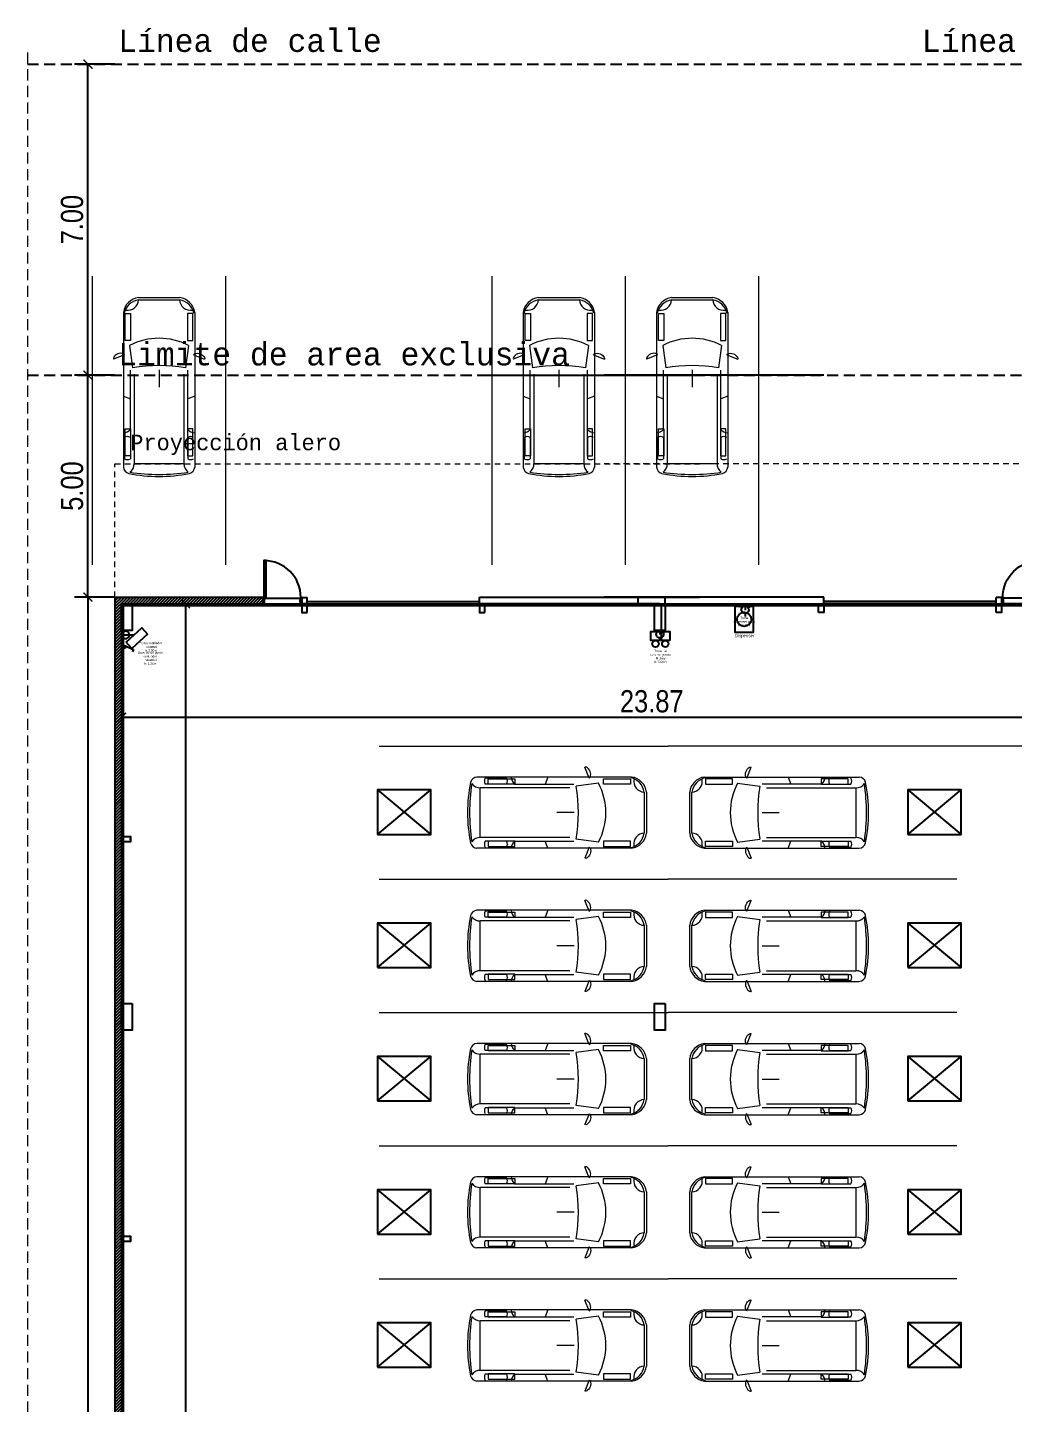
# Model space of a CAD drawing. Header units: millimetres. Extents: x 6085 to 6497, y 3307 to 3415.
# Drawn here: x 6331.96 to 6354.15, y 3357.47 to 3388.46 of the extents above; entities that cross this region are included whole.
import ezdxf

# ---------------------------------------------------------------- set-up
doc = ezdxf.new("R2010")
doc.units = ezdxf.units.MM
for name, pattern in [('CONTIN', [0]), ('HIDDEN', [0.375, 0.25, -0.125]), ('HIDDEN2', [0.1875, 0.125, -0.0625])]:
    doc.linetypes.add(name, pattern=pattern)
for name, color, linetype in [('00- Refuerzos', 254, 'Continuous'), ('00-Muros', 252, 'Continuous'), ('02-Instalación eléctrica', 10, 'Continuous'), ('10-CARP-HOJA-PUER', 4, 'Continuous'), ('10-CARP-INSE-BLOQ', 7, 'Continuous'), ('10-CARP-MANO-ABRI', 7, 'Continuous'), ('10-CARP-MARC', 2, 'Continuous'), ('10-CARP-SLIA', 15, 'Continuous'), ('10-M-A-300', 7, 'Continuous'), ('calles', 7, 'Continuous'), ('EQ - Pallets', 253, 'Continuous'), ('Inst elec emergencia', 84, 'CONTIN'), ('Inst elec tomas', 10, 'CONTIN'), ('Inst ventiladores', 170, 'Continuous'), ('Racks', 252, 'Continuous'), ('TEXTO', 141, 'Continuous')]:
    doc.layers.add(name, color=color, linetype=linetype)
doc.layers.add('000 - EQUIPAMIENTO', color=251, linetype='Continuous', lineweight=0, true_color=0x6b6b6b)
doc.layers.add('000 ALE LINEA DE CALLES', color=252, linetype='Continuous', lineweight=9)
doc.layers.add('Contorno', color=2, linetype='Continuous', lineweight=0)
doc.styles.add('ARIAL', font='arial.ttf')
doc.styles.get("Standard").update_dxf_attribs({"font": 'lucon.TTF'})
doc.styles.add('Swis-200', font='swissc.ttf', dxfattribs={"height": 0.5})
doc.dimstyles.new('Swis-200', dxfattribs={"dimtxt": 0.5, "dimasz": 0.2, "dimexe": 0.3, "dimexo": 0, "dimgap": 0.1, "dimtad": 1, "dimzin": 4, "dimdsep": 46, "dimtxsty": 'Swis-200', "dimblk": 'ARCHTICK', "dimcen": 0.09, "dimclrd": 256, "dimazin": 0, "dimtfac": 1, "dimtofl": 0, "dimtmove": 1, "dimatfit": 0, "dimldrblk": 'ARCHTICK', "dimfxl": 1, "dimtolj": 1, "dimtzin": 0, "dimarcsym": 0})

# ---------------------------------------------------------------- blocks, each defined once
blk = doc.blocks.new('*U2')
at = {"layer": '10-CARP-HOJA-PUER'}
blk.add_lwpolyline([(-0.01, 0.02), (-0.01, 0.06), (-0.65, 0.06), (-0.65, 0.02), (-0.01, 0.02)], dxfattribs=at)
at = {"layer": '10-CARP-MANO-ABRI'}
blk.add_arc((-0.01, 0.02), 0.64, 90, 180, dxfattribs=at)
at = {"layer": '10-CARP-MARC'}
for points in [[(0.1, 0.68), (0.11, 0.68), (0.11, 0.66), (0.07, 0.66), (0.07, 0.65), (0.03, 0.65), (0.03, 0.66), (-0.01, 0.66), (-0.01, 0.68), (0, 0.68)], [(0.1, 0), (0.11, 0), (0.11, 0.02), (0.07, 0.02), (0.07, 0.03), (0.03, 0.03), (0.03, 0.02), (-0.01, 0.02), (-0.01, 0), (0, 0)]]:
    blk.add_lwpolyline(points, dxfattribs=at)
at = {"layer": '10-CARP-SLIA'}
for p, q in [((0, 0), (0, 0.68)), ((0.1, 0), (0.1, 0.68))]:
    blk.add_line(p, q, dxfattribs=at)
at = {"layer": '10-M-A-300'}
for points in [[(0, 0.68), (0.1, 0.68), (0.1, 0.69)], [(0, 0), (0.1, 0)]]:
    blk.add_lwpolyline(points, dxfattribs=at)
blk = doc.blocks.new('_ArchTick')
at = {"color": 0, "linetype": 'ByBlock', "const_width": 0.15}
blk.add_lwpolyline([(-0.5, -0.5), (0.5, 0.5)], dxfattribs=at)
blk = doc.blocks.new('*D62')
at = {"color": 0, "lineweight": -2, "ltscale": 0.1}
for p, q in [((6333.92775, 3375.632039), (6333.021965, 3375.632039)), ((6333.92775, 3335.632039), (6333.021965, 3335.632039))]:
    blk.add_line(p, q, dxfattribs=at)
at = {"lineweight": -2, "ltscale": 0.1}
blk.add_line((6333.321965, 3375.632039), (6333.321965, 3335.632039), dxfattribs=at)
at = {"layer": 'Defpoints', "color": 0, "ltscale": 0.1}
for p in [(6333.92775, 3375.632039), (6333.321965, 3335.632039), (6333.92775, 3335.632039)]:
    blk.add_point(p, dxfattribs=at)
at = {"lineweight": -2, "ltscale": 0.1, "xscale": 0.2, "yscale": 0.2, "zscale": 0.2}
for p, rotation in [((6333.321965, 3375.632039), 90), ((6333.321965, 3335.632039), 270)]:
    blk.add_blockref('_ArchTick', p, dxfattribs=dict(at, rotation=rotation))
at = {"color": 0, "ltscale": 0.1, "insert": (6332.965633, 3355.632039), "char_height": 0.5, "attachment_point": 5, "rotation": 90, "style": 'Swis-200'}
blk.add_mtext('\\A1;40.00', dxfattribs=at)
blk = doc.blocks.new('*D65')
at = {"color": 0, "lineweight": -2, "ltscale": 0.1}
for p, q in [((6333.92775, 3380.632039), (6333.021965, 3380.632039)), ((6333.92775, 3375.632039), (6333.021965, 3375.632039))]:
    blk.add_line(p, q, dxfattribs=at)
at = {"lineweight": -2, "ltscale": 0.1}
blk.add_line((6333.321965, 3375.632039), (6333.321965, 3380.632039), dxfattribs=at)
at = {"layer": 'Defpoints', "color": 0, "ltscale": 0.1}
for p in [(6333.321965, 3380.632039), (6333.92775, 3380.632039), (6333.92775, 3375.632039)]:
    blk.add_point(p, dxfattribs=at)
at = {"lineweight": -2, "ltscale": 0.1, "xscale": 0.2, "yscale": 0.2, "zscale": 0.2}
for p, rotation in [((6333.321965, 3380.632039), 90), ((6333.321965, 3375.632039), 270)]:
    blk.add_blockref('_ArchTick', p, dxfattribs=dict(at, rotation=rotation))
at = {"color": 0, "ltscale": 0.1, "insert": (6332.965633, 3378.132039), "char_height": 0.5, "attachment_point": 5, "rotation": 90, "style": 'Swis-200'}
blk.add_mtext('\\A1;5.00', dxfattribs=at)
blk = doc.blocks.new('*D66')
at = {"color": 0, "lineweight": -2, "ltscale": 0.1}
for p, q in [((6333.92775, 3387.632039), (6333.021965, 3387.632039)), ((6333.92775, 3380.632039), (6333.021965, 3380.632039))]:
    blk.add_line(p, q, dxfattribs=at)
at = {"lineweight": -2, "ltscale": 0.1}
blk.add_line((6333.321965, 3380.632039), (6333.321965, 3387.632039), dxfattribs=at)
at = {"layer": 'Defpoints', "color": 0, "ltscale": 0.1}
for p in [(6333.321965, 3387.632039), (6333.92775, 3387.632039), (6333.92775, 3380.632039)]:
    blk.add_point(p, dxfattribs=at)
at = {"lineweight": -2, "ltscale": 0.1, "xscale": 0.2, "yscale": 0.2, "zscale": 0.2}
for p, rotation in [((6333.321965, 3387.632039), 90), ((6333.321965, 3380.632039), 270)]:
    blk.add_blockref('_ArchTick', p, dxfattribs=dict(at, rotation=rotation))
at = {"color": 0, "ltscale": 0.1, "insert": (6332.965633, 3384.132039), "char_height": 0.5, "attachment_point": 5, "rotation": 90, "style": 'Swis-200'}
blk.add_mtext('\\A1;7.00', dxfattribs=at)
blk = doc.blocks.new('*D67')
at = {"color": 0, "lineweight": -2, "ltscale": 0.1}
for p, q in [((6334.07775, 3373.722235), (6334.07775, 3372.626112)), ((6357.94775, 3373.358072), (6357.94775, 3372.626112))]:
    blk.add_line(p, q, dxfattribs=at)
at = {"lineweight": -2, "ltscale": 0.1}
blk.add_line((6334.07775, 3372.926112), (6357.94775, 3372.926112), dxfattribs=at)
at = {"layer": 'Defpoints', "color": 0, "ltscale": 0.1}
for p in [(6334.07775, 3373.722235), (6357.94775, 3373.358072), (6357.94775, 3372.926112)]:
    blk.add_point(p, dxfattribs=at)
at = {"lineweight": -2, "ltscale": 0.1, "xscale": 0.2, "yscale": 0.2, "zscale": 0.2, "rotation": 180}
blk.add_blockref('_ArchTick', (6334.07775, 3372.926112), dxfattribs=at)
at = {"lineweight": -2, "ltscale": 0.1, "xscale": 0.2, "yscale": 0.2, "zscale": 0.2}
blk.add_blockref('_ArchTick', (6357.94775, 3372.926112), dxfattribs=at)
at = {"color": 0, "ltscale": 0.1, "insert": (6346.01275, 3373.283092), "char_height": 0.5, "attachment_point": 5, "style": 'Swis-200'}
blk.add_mtext('\\A1;23.87', dxfattribs=at)
blk = doc.blocks.new('*D71')
at = {"color": 0, "lineweight": -2, "ltscale": 0.1}
for p, q in [((6335.128773, 3375.482039), (6335.817041, 3375.482039)), ((6335.128773, 3335.782039), (6335.817041, 3335.782039))]:
    blk.add_line(p, q, dxfattribs=at)
at = {"lineweight": -2, "ltscale": 0.1}
blk.add_line((6335.517041, 3375.482039), (6335.517041, 3335.782039), dxfattribs=at)
at = {"layer": 'Defpoints', "color": 0, "ltscale": 0.1}
for p in [(6335.128773, 3375.482039), (6335.128773, 3335.782039), (6335.517041, 3335.782039)]:
    blk.add_point(p, dxfattribs=at)
at = {"lineweight": -2, "ltscale": 0.1, "xscale": 0.2, "yscale": 0.2, "zscale": 0.2}
for p, rotation in [((6335.517041, 3375.482039), 90), ((6335.517041, 3335.782039), 270)]:
    blk.add_blockref('_ArchTick', p, dxfattribs=dict(at, rotation=rotation))
at = {"color": 0, "ltscale": 0.1, "insert": (6335.160385, 3355.632039), "char_height": 0.5, "attachment_point": 5, "rotation": 90, "style": 'Swis-200'}
blk.add_mtext('\\A1;39.70', dxfattribs=at)
blk = doc.blocks.new('KANGOO')
for p, q in [((-2.737242, 0.778598), (-2.641047, 1.024974)), ((-3.693404, 0.802572), (-0.209641, 0.802572)), ((-2.95039, 0.663322), (-2.446906, 0.59575)), ((-1.053335, 0.644637), (-2.395262, 0.644637)), ((-1.806992, 0.802572), (-1.748256, 0.644637)), ((-0.87977, 0.644637), (-0.395769, 0.644637)), ((-4.026429, -0.462854), (-4.026429, 0.462854)), ((-3.976895, -0.462854), (-3.976895, 0.462854)), ((-2.301043, 0.56033), (-0.284925, 0.56033)), ((-0.284925, 0.56033), (-0.284925, -0.56033)), ((-2.397163, 0), (-2.010839, 0)), ((-2.95039, -0.663322), (-2.446906, -0.59575)), ((-2.301043, -0.56033), (-0.284925, -0.56033)), ((-3.693404, -0.802572), (-0.209641, -0.802572)), ((-2.737242, -0.778598), (-2.641047, -1.024974)), ((-1.053335, -0.644637), (-2.395262, -0.644637)), ((-1.806992, -0.802572), (-1.748256, -0.644637)), ((-0.87977, -0.644637), (-0.395769, -0.644637)), ((-0.87977, -0.778172), (-0.395769, -0.778172))]:
    blk.add_line(p, q)
for points in [[(-3.668093, 0.64), (-3.060934, 0.64), (-3.060934, 0.76), (-3.668093, 0.76)], [(-1.068093, 0.64), (-0.460934, 0.64), (-0.460934, 0.76), (-1.068093, 0.76)], [(-3.668093, -0.64), (-3.060934, -0.64), (-3.060934, -0.76), (-3.668093, -0.76)], [(-1.068093, -0.64), (-0.460934, -0.64), (-0.460934, -0.76), (-1.068093, -0.76)]]:
    blk.add_lwpolyline(points, close=True)
for centre, radius, start, end in [((-3.636227, 0.413431), 0.39332, 98.358775, 172.781316), ((-3.590371, 0.402664), 0.391182, 102.848735, 171.148873), ((-3.982819, 0.703646), 0.240865, 271.40927, 10.889441), ((-1.670208, 0), 1.441826, 152.609224, 207.390776), ((-1.212605, 0.812641), 0.231499, 313.471147, 357.507289), ((-0.763087, 0.711405), 0.134436, 150.221317, 209.778683), ((-0.512453, 0.711405), 0.134436, 330.221317, 29.778683), ((-0.277682, 0.783297), 0.223085, 268.139402, 325.204357), ((-0.224226, 0.641384), 0.161847, 14.410273, 84.829528), ((-4.475079, 0), 4.429438, 351.483249, 8.516751), ((-3.477162, 0), 3.477162, 348.694533, 11.305467), ((1.182271, 0), 3.67775, 170.677721, 189.322279), ((-3.636227, -0.413431), 0.39332, 187.218684, 261.641225), ((-3.590371, -0.402664), 0.391182, 188.851127, 257.151265), ((-3.982819, -0.703646), 0.240865, 349.110559, 88.59073), ((-0.277682, -0.783297), 0.223085, 34.795643, 91.860598), ((-1.212605, -0.812641), 0.231499, 2.492711, 46.528853), ((-0.763087, -0.711405), 0.134436, 150.221317, 209.778683), ((-0.512453, -0.711405), 0.134436, 330.221317, 29.778683), ((-0.224226, -0.641384), 0.161847, 275.170472, 345.589727)]:
    blk.add_arc(centre, radius, start, end)
at = {"extrusion": (0, 0, -1)}
blk.add_ellipse((-2.689144, 0.901786), major_axis=(-0.048098, -0.123188), ratio=0.551973, start_param=0, end_param=3.141592654, dxfattribs=at)
blk.add_ellipse((-2.689144, -0.901786), major_axis=(-0.048098, 0.123188), ratio=0.551973, start_param=0, end_param=3.141592654)
blk = doc.blocks.new('Clipboard2528')
at = {"layer": 'EQ - Pallets'}
blk.add_lwpolyline([(1.2, 1), (0, 1), (0, 0), (1.2, 0)], close=True, dxfattribs=at)
for points in [[(1.2, 1), (0, 0)], [(1.2, 0), (0, 1)]]:
    blk.add_lwpolyline(points, dxfattribs=at)
blk = doc.blocks.new('ygug')
at = {"layer": 'Inst elec tomas'}
for p, q in [((474.416447, 415.123584), (474.41645, 415.194478)), ((474.416442, 415.033172), (474.416438, 414.963299))]:
    blk.add_line(p, q, dxfattribs=at)
at = {"layer": 'Inst elec tomas', "linetype": 'ByBlock'}
for p, q in [((474.390185, 415.077044), (474.492026, 415.077044)), ((474.568897, 415.078374), (474.635433, 415.078374))]:
    blk.add_line(p, q, dxfattribs=at)
blk.add_arc((474.485968, 415.078374), 0.082928, 213.029465, 146.964383, dxfattribs=at)

msp = doc.modelspace()

# ---------------------------------------------------------------- hatches: boundary and pattern name
at = {"layer": '00-Muros', "ltscale": 0.1}
h = msp.add_hatch(dxfattribs=at)
h.set_pattern_fill('ANSI31', color=256, scale=0.015)
h.set_pattern_definition([(45, (-274.421865, -237.53012), (-0.03367596045, 0.03367596045), [])])
h.paths.add_polyline_path([(6337.256, 3375.482, 0.075578), (6337.246, 3375.632), (6333.928, 3375.632), (6333.928, 3335.632), (6334.198, 3335.632), (6334.198, 3335.782), (6334.078, 3335.782), (6334.078, 3375.482), (6334.318, 3375.482)])

# ---------------------------------------------------------------- linework, layer by layer
for p, q in [((6333.928, 3375.632), (6333.928, 3335.632)), ((6334.078, 3375.482), (6334.078, 3335.782))]:
    msp.add_line(p, q)
at = {"ltscale": 0.1}
for p, q in [((6333.928, 3375.632), (6337.258, 3375.632)), ((6334.198, 3375.482), (6337.258, 3375.482)), ((6337.258, 3375.632), (6337.258, 3375.482)), ((6338.138, 3375.624), (6338.258, 3375.624)), ((6338.198, 3375.482), (6338.198, 3375.462)), ((6338.258, 3375.482), (6338.258, 3375.624)), ((6342.138, 3375.482), (6342.138, 3375.632)), ((6342.138, 3375.632), (6346.198, 3375.632)), ((6346.198, 3375.482), (6342.198, 3375.482)), ((6342.198, 3375.482), (6342.198, 3375.462)), ((6346.098, 3375.632), (6344.939, 3375.632)), ((6345.828, 3375.482), (6344.939, 3375.482)), ((6345.708, 3375.482), (6345.708, 3375.632)), ((6349.888, 3375.632), (6345.828, 3375.632)), ((6345.828, 3375.482), (6349.828, 3375.482)), ((6345.928, 3375.632), (6347.086, 3375.632)), ((6346.198, 3375.482), (6347.086, 3375.482)), ((6346.318, 3375.482), (6346.318, 3375.632)), ((6349.828, 3375.482), (6349.828, 3375.462)), ((6349.888, 3375.482), (6349.888, 3375.632)), ((6353.768, 3375.482), (6353.768, 3375.624)), ((6353.888, 3375.624), (6353.768, 3375.624)), ((6353.828, 3375.482), (6353.828, 3375.462)), ((6338.198, 3375.302), (6338.198, 3375.282)), ((6342.198, 3375.302), (6342.198, 3375.282)), ((6349.828, 3375.302), (6349.828, 3375.282)), ((6353.828, 3375.302), (6353.828, 3375.282)), ((6334.098, 3370.182), (6334.078, 3370.182)), ((6334.278, 3370.182), (6334.258, 3370.182)), ((6334.098, 3361.182), (6334.078, 3361.182)), ((6334.278, 3361.182), (6334.258, 3361.182))]:
    msp.add_line(p, q, dxfattribs=at)
for points in [[(6334.318, 3375.482), (6334.318, 3374.882), (6334.078, 3374.882), (6334.078, 3375.482)], [(6338.258, 3375.282), (6338.258, 3375.482), (6338.138, 3375.482), (6338.138, 3375.282)], [(6342.258, 3375.282), (6342.258, 3375.482), (6342.138, 3375.482), (6342.138, 3375.282)], [(6346.318, 3375.482), (6346.318, 3374.882), (6346.078, 3374.882), (6346.078, 3375.482)], [(6349.768, 3375.282), (6349.768, 3375.482), (6349.888, 3375.482), (6349.888, 3375.282)], [(6353.768, 3375.282), (6353.768, 3375.482), (6353.888, 3375.482), (6353.888, 3375.282)], [(6334.078, 3370.242), (6334.278, 3370.242), (6334.278, 3370.122), (6334.078, 3370.122)], [(6334.318, 3366.482), (6334.318, 3365.882), (6334.078, 3365.882), (6334.078, 3366.482)], [(6346.318, 3366.482), (6346.318, 3365.882), (6346.078, 3365.882), (6346.078, 3366.482)], [(6334.078, 3361.242), (6334.278, 3361.242), (6334.278, 3361.122), (6334.078, 3361.122)]]:
    msp.add_lwpolyline(points, close=True, dxfattribs=at)
at = {"layer": '00- Refuerzos', "ltscale": 0.1}
msp.add_lwpolyline([(6343.293, 3335.809), (6353.905, 3335.832), (6357.882, 3335.832), (6357.882, 3375.462), (6346.221, 3375.462), (6346.221, 3374.665)], dxfattribs=at)
at = {"layer": '000 ALE LINEA DE CALLES'}
for p, q in [((6333.422, 3376.362), (6333.422, 3382.862)), ((6336.422, 3376.362), (6336.422, 3382.862)), ((6342.422, 3376.362), (6342.422, 3382.862)), ((6345.422, 3376.362), (6345.422, 3382.862)), ((6348.422, 3376.362), (6348.422, 3382.862)), ((6339.879, 3372.278), (6346.379, 3372.278)), ((6352.879, 3372.278), (6346.379, 3372.278)), ((6355.639, 3372.278), (6349.139, 3372.278)), ((6339.879, 3369.278), (6346.379, 3369.278)), ((6352.879, 3369.278), (6346.379, 3369.278)), ((6339.879, 3366.278), (6346.379, 3366.278)), ((6352.879, 3366.278), (6346.379, 3366.278)), ((6339.879, 3363.278), (6346.379, 3363.278)), ((6352.879, 3363.278), (6346.379, 3363.278)), ((6339.879, 3360.278), (6346.379, 3360.278)), ((6352.879, 3360.278), (6346.379, 3360.278))]:
    msp.add_line(p, q, dxfattribs=at)
at = {"layer": '02-Instalación eléctrica', "ltscale": 0.1}
msp.add_lwpolyline([(6334.124, 3375.446), (6357.848, 3375.446), (6357.848, 3335.832), (6334.124, 3335.832)], close=True, dxfattribs=at)
at = {"layer": '10-CARP-HOJA-PUER', "linetype": 'HIDDEN'}
for p, q in [((6331.961, 3387.632), (6364.439, 3387.632)), ((6331.961, 3380.632), (6364.439, 3380.632))]:
    msp.add_line(p, q, dxfattribs=at)
at = {"layer": '10-CARP-MANO-ABRI', "ltscale": 0.1}
for p, q in [((6338.258, 3375.532), (6342.138, 3375.532)), ((6338.258, 3375.482), (6342.138, 3375.482)), ((6353.768, 3375.532), (6349.888, 3375.532)), ((6353.768, 3375.482), (6349.888, 3375.482))]:
    msp.add_line(p, q, dxfattribs=at)
at = {"layer": 'calles', "ltscale": 0.1}
for p, q in [((6342.138, 3380.632), (6347.086, 3380.632)), ((6349.888, 3380.632), (6344.939, 3380.632)), ((6337.258, 3375.632), (6337.258, 3375.526))]:
    msp.add_line(p, q, dxfattribs=at)
msp.add_arc((6336.758, 3375.526), 0.5, 0, 12.2548, dxfattribs=at)
at = {"layer": 'Contorno', "linetype": 'HIDDEN'}
msp.add_line((6331.961, 3387.893), (6331.961, 3315.155), dxfattribs=at)
at = {"layer": 'Contorno', "linetype": 'HIDDEN2'}
for p, q in [((6333.928, 3378.632), (6347.086, 3378.632)), ((6333.928, 3375.632), (6333.928, 3378.632)), ((6358.098, 3378.632), (6344.939, 3378.632))]:
    msp.add_line(p, q, dxfattribs=at)
at = {"layer": 'Inst elec emergencia'}
msp.add_lwpolyline([(6346.416, 3374.652), (6345.992, 3374.652), (6345.992, 3374.86), (6346.416, 3374.86)], close=True, dxfattribs=at)
for centre in [(6346.096, 3374.578), (6346.317, 3374.578)]:
    msp.add_circle(centre, 0.0727, dxfattribs=at)
at = {"layer": 'Inst ventiladores'}
for p, q in [((6334.113, 3374.858), (6334.113, 3374.703)), ((6334.113, 3374.78), (6334.356, 3374.78)), ((6334.16, 3374.538), (6334.347, 3374.455)), ((6334.347, 3374.455), (6334.322, 3374.4))]:
    msp.add_line(p, q, dxfattribs=at)
msp.add_lwpolyline([(6334.178, 3374.619), (6334.533, 3374.941), (6334.662, 3374.798), (6334.306, 3374.477)], close=True, dxfattribs=at)
msp.add_circle((6334.145, 3374.513), 0.0293, dxfattribs=at)
at = {"layer": 'Racks', "color": 251}
msp.add_lwpolyline([(6347.892, 3375.426), (6348.292, 3375.426), (6348.292, 3374.833), (6347.892, 3374.833)], close=True, dxfattribs=at)
msp.add_circle((6348.092, 3375.13), 0.16, dxfattribs=at)

# ---------------------------------------------------------------- block references
at = {"layer": '000 - EQUIPAMIENTO'}
for p, rotation in [((6334.922, 3378.349), 270), ((6343.922, 3378.349), 270), ((6346.922, 3378.349), 270), ((6341.866, 3370.778), 180), ((6341.866, 3367.778), 180), ((6341.866, 3364.778), 180), ((6341.866, 3361.778), 180), ((6341.866, 3358.778), 180)]:
    msp.add_blockref('KANGOO', p, dxfattribs=dict(at, rotation=rotation))
for p in [(6350.893, 3370.778), (6350.893, 3367.778), (6350.893, 3364.778), (6350.893, 3361.778), (6350.893, 3358.778)]:
    msp.add_blockref('KANGOO', p, dxfattribs=at)
at = {"layer": '10-CARP-INSE-BLOQ', "yscale": 1.294118, "zscale": 1.294118}
for p, xscale, rotation in [((6337.258, 3375.611), 1.294118, 270), ((6354.768, 3375.611), -1.294118, 90)]:
    msp.add_blockref('*U2', p, dxfattribs=dict(at, xscale=xscale, rotation=rotation))
at = {"layer": 'EQ - Pallets', "linetype": 'Continuous', "rotation": 180}
for p in [(6341.04, 3371.288), (6352.979, 3371.288), (6341.04, 3368.288), (6352.979, 3368.288), (6341.04, 3365.288), (6352.979, 3365.288), (6341.04, 3362.288), (6352.979, 3362.288), (6341.04, 3359.288), (6352.979, 3359.288)]:
    msp.add_blockref('Clipboard2528', p, dxfattribs=at)
at = {"layer": 'Inst elec tomas', "xscale": -1, "rotation": 90}
for p in [(6763.191, 3849.831), (6761.275, 3849.281)]:
    msp.add_blockref('ygug', p, dxfattribs=at)
at = {"layer": 'Inst elec tomas'}
msp.add_blockref('ygug', (5859.687, 2959.702), dxfattribs=at)

# ---------------------------------------------------------------- texts
at = {"ltscale": 0.1}
for s, insert, char_height, attachment_point in [('Línea de calle', (6334.003, 3388.408), 0.5, 1), ('Línea de calle', (6358.023, 3388.408), 0.5, 3), ('Limite de area exclusiva', (6334.003, 3381.35), 0.5, 1), ('Proyección alero', (6334.274, 3379.289), 0.35, 1)]:
    msp.add_mtext_dynamic_manual_height_columns(s, width=15.65464, gutter_width=12.5, heights=[0], dxfattribs=dict(at, insert=insert, char_height=char_height, attachment_point=attachment_point))
at = {"layer": 'Inst elec emergencia', "color": 2, "char_height": 0.05, "width": 0.59367, "attachment_point": 5, "rotation": 0.1499}
for s, insert in [('{\\fArial|b0|i0|c0|p34;Toma ventilador industrial\\Ph: 3.50m}', (6334.737, 3374.513)), ('{\\fArial|b0|i0|c0|p34;Llave de un punto ventilador industrial\\Ph: 1.20m}', (6334.722, 3374.259))]:
    msp.add_mtext(s, dxfattribs=dict(at, insert=insert))
at = {"layer": 'Inst elec emergencia', "color": 2, "insert": (6346.211, 3374.297), "char_height": 0.05, "width": 0.59367, "attachment_point": 5}
msp.add_mtext('{\\fArial|b0|i0|c0|p34;Toma luz \\Pde emergencia Mickey\\Ph: 5.00m}', dxfattribs=at)
at = {"layer": 'Inst elec tomas', "color": 2, "insert": (6348.094, 3375.08), "char_height": 0.05, "width": 0.59367, "attachment_point": 5}
msp.add_mtext('{\\fArial|b0|i0|c0|p34;Toma \\Pdispenser agua\\Ph: 0.30m}', dxfattribs=at)
at = {"layer": 'TEXTO', "color": 2, "insert": (6347.884, 3374.799), "char_height": 0.07, "width": 0.7007, "attachment_point": 1, "style": 'ARIAL'}
msp.add_mtext('Dispenser', dxfattribs=at)

# ---------------------------------------------------------------- dimensions: what is measured, and where the dimension line sits
at = {"ltscale": 0.1}
for base, p1, p2, picture, middle in [((6333.322, 3387.632), (6333.928, 3380.632), (6333.928, 3387.632), '*D66', (6332.966, 3384.132)), ((6333.322, 3380.632), (6333.928, 3375.632), (6333.928, 3380.632), '*D65', (6332.966, 3378.132)), ((6333.322, 3335.632), (6333.928, 3375.632), (6333.928, 3335.632), '*D62', (6332.966, 3355.632)), ((6335.517, 3335.782), (6335.129, 3375.482), (6335.129, 3335.782), '*D71', (6335.16, 3355.632))]:
    dim = msp.add_linear_dim(base=base, p1=p1, p2=p2, angle=90, dimstyle='Swis-200', dxfattribs=at)
    dim.commit()
    dim.dimension.update_dxf_attribs({"geometry": picture, "text_midpoint": middle})
dim = msp.add_linear_dim(base=(6357.948, 3372.926), p1=(6334.078, 3373.722), p2=(6357.948, 3373.358), dimstyle='Swis-200', dxfattribs=at)
dim.commit()
dim.dimension.update_dxf_attribs({"geometry": '*D67', "text_midpoint": (6346.013, 3373.283)})

doc.saveas('drawing.dxf')
